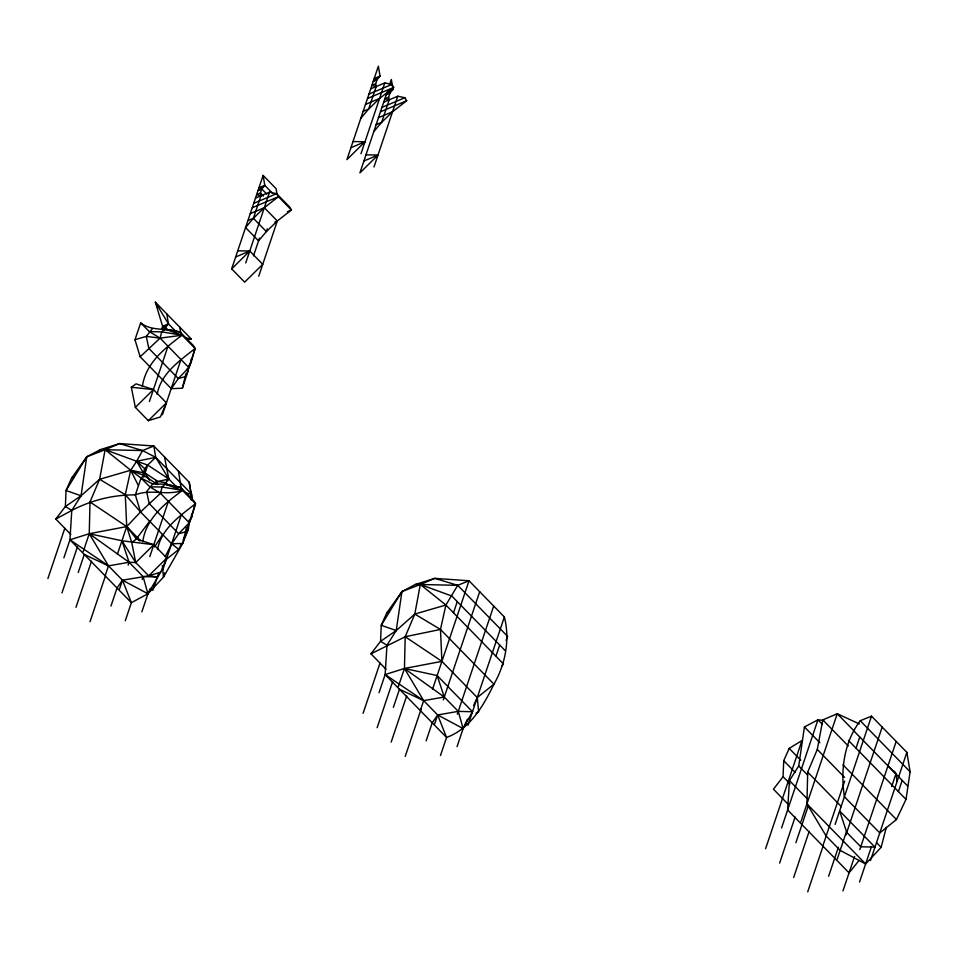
<?xml version="1.0" encoding="UTF-8"?>
<svg xmlns="http://www.w3.org/2000/svg" width="958" height="958" viewBox="0 0 958 958"><rect width="100%" height="100%" fill="white"/><g stroke="black" fill="none" stroke-linecap="round" stroke-linejoin="round"><path stroke-width="1.44" d="M83.178 551.784L89.25 533.714L90.004 501.98L99.608 479.299L105.117 449.721L119.57 443.578L153.831 445.997L189.193 482.197L192.283 500.363M398.36 686.551L404.444 668.48L405.198 636.747L414.802 614.066L420.299 584.488L434.764 578.357L469.013 580.776L504.375 616.976C510.135 639.609 505.453 664.086 493.945 684.18C483.383 705.759 470.39 728.691 446.56 737.456L440.476 755.527M886.318 827.353L881.132 847.327L865.625 863.948L840.154 850.357L826.155 836.023L806.935 803.87L807.69 772.136L817.294 749.467L822.79 719.889L837.256 713.746L859.362 723.937M788.506 804.624L773.453 789.212L783.057 776.699L783.728 760.676L789.2 748.402L801.978 740.534L765.586 848.728M63.863 557.867L69.946 539.797L71.778 510.446L81.047 495.777L99.608 479.299L130.719 470.246L143.329 472.773L143.88 475.503L157.567 484.544M379.057 692.646L385.128 674.576L386.972 645.213L396.229 630.556L414.802 614.066L445.913 605.025L457.72 585.326L469.013 580.776L432.621 688.982M823.7 720.356L817.94 719.841L804.433 726.942L798.721 765.945L789.464 780.602L787.62 809.965L849.051 872.846L859.17 860.296M191.169 499.896L191.612 494.112L155.711 457.361L142.538 450.559L119.57 443.578L100.267 449.673L86.747 456.786L71.527 478.234L66.042 490.508L65.383 506.531L55.768 519.044L70.832 534.456M191.157 498.411L191.612 494.112L186.02 493.083M189.456 519.835L188.331 529.211L182.75 543.414L163.459 577.159L147.939 593.78L131.378 602.678L125.294 620.748M906.005 799.379L910.1 771.777L906.867 752.365L871.505 716.165L860.224 720.715C843.89 742.582 840.382 770.088 844.405 796.757L879.767 832.945L896.437 819.569L906.005 799.379L848.405 740.414M185.888 373.764L182.367 388.241L171.314 388.661L140.155 356.771L134.97 339.719L140.682 322.918C152.298 331.863 167.147 327.456 180.308 332.198L193.3 345.491L195.109 348.496L191.229 362.064L185.553 376.59L178.32 378.566L171.314 388.661M186.451 527.523L182.75 543.414L171.698 543.833L140.539 511.943L125.282 494.663L99.608 479.299M165.291 556.466L171.698 543.833L178.703 533.738L185.936 531.762L191.612 517.248L195.492 503.669L182.499 490.376C166.812 496.136 150.49 488.544 135.353 494.903C113.475 494.651 91.166 500.22 71.778 510.446L65.383 506.531L81.047 495.777L86.747 456.786L105.117 449.721L142.538 450.559L153.831 445.997L155.711 457.361L168.836 479.024L176.823 487.203M386.014 669.235L370.962 653.823L380.566 641.309L396.229 630.556L401.941 591.553L415.449 584.44L434.764 578.357L457.72 585.326L507.608 636.387L506.075 640.447M476.03 713.135L478.641 711.938L477.264 697.556L441.901 661.355L440.464 629.442L445.913 605.025L420.299 584.488L415.449 584.44M164.572 572.872L163.459 577.159L162.357 565.663M185.96 534.289L188.379 526.529L188.331 529.211L183.218 539.977M142.538 450.559L136.647 461.253L143.329 472.773L143.784 477.156L147.688 465.049L155.711 457.361L136.647 461.253L105.117 449.721L100.267 449.673L98.494 451.972M105.117 449.721L130.719 470.246L143.88 475.503L141.065 478.09L135.353 494.903L140.539 511.943L126.719 526.589L117.427 554.203M152.753 483.946L146.658 491.562L149.185 503.537L178.703 533.738L189.253 522.769L195.492 503.669L193.684 500.663L180.691 487.371L165.087 484.185L152.753 483.946L141.065 478.09L130.719 470.246L136.647 461.253L147.688 465.049L168.836 479.024L165.842 482.676L157.842 481.467L145.149 473.084L144.694 468.701L136.647 461.253M47.9 578.572L64.809 528.301M61.947 592.942L77.442 546.862M78.209 572.549L84.28 554.478L108.482 565.855L122.48 580.189L147.939 593.78L141.868 611.851M142.347 386.577C145.628 363.31 164.477 348.341 182.116 335.204L180.308 332.198L164.704 329.001L161.722 331.863L160.106 338.15L140.155 356.771M166.788 313.913L168.452 323.852L165.459 327.504L161.686 329.085L162.621 326.307L155.328 302.177L191.229 338.928L186.966 339.108M164.537 330.223L165.459 327.504L167.458 329.552M75.981 607.312L91.489 561.244M149.424 401.45L167.997 346.221M157.172 394.397C160.812 373.428 179.613 360.867 195.109 348.496L182.116 335.204L164.704 329.001M105.524 574.656L108.482 565.855L89.25 533.714L69.946 539.797L131.378 602.678L122.48 580.189L148.718 575.842L160.728 572.142L166.8 558.011L153.807 544.719L136.467 539.019L126.719 526.589L90.004 501.98M90.028 621.694L105.524 575.614M162.405 414.742L180.99 359.513M143.329 472.773L144.694 468.701L147.688 465.049M110.96 606.067L117.032 588.008L122.48 580.189L119.522 588.978M128.109 565.136L129.079 562.262L121.953 540.767L89.25 533.714L129.079 562.262L143.077 576.584L147.939 593.78L160.728 572.142M156.92 484.185L157.842 481.467L168.836 479.024L164.513 456.93M237.74 250.792L249.751 251.032L262.731 264.324L244.649 282.155L231.668 268.863L263.115 175.398L276.096 188.69L277.042 194.366M142.73 541.749C146.011 518.482 164.86 503.513 182.499 490.376L180.691 487.371L165.087 484.185L162.106 487.035L160.489 493.322L140.539 511.943M255.475 198.102L269.545 192.175L276.634 193.684L289.615 206.976L291.424 209.982L277.305 220.999L266.372 231.597L258.552 240.853L245.559 227.561L253.391 218.304L260.959 195.791L260.408 193.061L261.774 188.989L264.767 185.337L263.115 175.398M245.739 262.935L269.545 192.175M142.107 579.47L143.077 576.584L157.316 576.967L148.718 575.842L135.725 562.55L121.953 540.767L153.807 544.719L135.725 562.55L129.079 562.262L108.482 565.855L69.946 539.797M149.807 556.622L168.38 501.405M253.487 255.882L259.486 238.075M157.555 549.581C161.195 528.612 179.996 516.039 195.492 503.669L194.187 506.219M267.318 228.806L266.372 231.597L253.391 218.304L247.894 220.615M152.789 590.403L158.262 574.129M258.732 276.227L277.305 220.999L264.324 207.706L250.242 213.634M162.788 569.914L181.373 514.697M360.819 118.301L368.638 109.044L376.219 86.531L375.656 83.813L377.033 79.73L380.027 76.077L378.362 66.15L346.916 159.615L364.998 141.772L352.999 141.544M360.986 153.687L384.793 82.927L391.882 84.436L393.69 87.441L379.572 98.458L368.638 109.044L363.154 111.368M389.499 84.939L391.343 79.442L393.008 89.369L390.014 93.022L388.649 97.105L389.199 99.824L381.631 122.337L373.8 131.593M373.979 166.979L397.786 96.219L404.875 97.728L406.683 100.734L392.552 111.751L381.631 122.337L376.135 124.66M363.082 713.339L380.003 663.08M377.129 727.721L392.624 681.641M393.391 707.327L399.474 689.257L423.664 700.633L437.662 714.955L463.133 728.559L457.05 746.629M391.175 742.091L406.671 696.011M420.706 709.423L423.664 700.633L404.444 668.48L385.128 674.576L446.56 737.456L437.662 714.955L458.271 711.363L472.498 711.746L463.133 728.559L458.271 711.363L444.261 697.029L404.444 668.48L441.901 661.355L405.198 636.747L370.962 653.823M405.21 756.461L421.185 708.992M453.505 612.797L457.277 601.6M426.142 740.845L432.226 722.775L437.662 714.955L434.704 723.757M443.303 699.915L479.695 591.709M457.301 714.237L493.693 606.043M467.983 725.17L504.375 616.976M495.909 656.206L499.681 645.009M781.548 828.035L817.94 719.841L822.036 724.032M779.62 863.11L795.128 817.03M800.852 821.94L837.256 713.746L854.524 731.421M795.882 842.717L808.396 805.51M793.667 877.48L809.163 831.4M823.197 844.812L844.645 781.069M807.702 891.85L823.209 845.782M855.997 748.198L859.769 736.989M835.113 824.371L871.505 716.165M828.634 876.235L838.394 847.231M837.196 859.146L846.441 831.676M845.794 835.304L882.186 727.098M842.968 890.916L854.572 856.44M859.793 849.626L896.185 741.432M859.542 882.019L871.493 846.489M891.659 786.566L895.946 773.813L894.509 771.226M870.475 860.559L906.867 752.365M898.412 791.607L902.173 780.399M182.367 388.241L187.996 371.357L187.457 368.77M166.417 402.839L160.345 416.958L148.334 420.67L135.341 407.378L131.342 387.272L136.084 383.847L153.424 389.547L166.417 402.839L148.334 420.67M457.72 585.326L420.299 584.488L401.941 591.553L386.709 613.012L381.236 625.287L380.566 641.309L386.972 645.213M147.939 593.78L150.394 588.392M463.133 728.559L467.432 719.123M473.575 705.639L477.264 697.556L493.945 684.18L440.464 629.442L414.802 614.066M165.423 560.107L178.763 549.401L181.313 544.024M193.803 351.047L195.109 348.496L188.87 367.585L178.32 378.566L148.801 348.353L146.275 336.378L152.37 328.774M86.747 456.786L66.042 490.508L81.047 495.777M401.941 591.553L381.236 625.287L396.229 630.556M188.822 365.8L191.229 362.064L191.217 359.106M154.609 546.898L162.609 534.54M189.205 520.972L191.612 517.248L191.6 514.278M149.628 521.248L137.401 537.522L139.605 541.007M501.693 666.217L503.513 663.99L445.913 605.025M231.668 268.863L249.751 251.032L235.668 256.96M365.98 154.837L377.979 155.064L359.909 172.907L387.176 91.824L393.008 89.369L386.242 94.614L390.014 93.022M135.341 407.378L153.424 389.547L131.342 387.272M148.718 575.842L166.8 558.011M253.391 218.304L264.324 207.706L278.443 196.689L276.634 193.684L253.714 203.336M187.229 368.878L188.87 367.585L160.106 338.15L149.388 331.624L140.682 322.918M272.767 193.516L264.767 185.337L258.001 190.582L261.774 188.989L266.767 194.103M161.686 329.085L168.452 323.852L155.328 302.177M166.572 480.772L168.836 479.024M135.725 562.55L131.725 542.444L136.467 539.019M71.527 478.234L73.85 476.809M386.709 613.012L389.032 611.575M55.768 519.044L71.778 510.446M374.195 78.532L380.027 76.077L373.261 81.322L377.033 79.73M375.656 83.813L371.884 85.394L376.219 86.531M370.722 88.855L384.793 82.927M368.962 94.088L391.882 84.436M367.489 98.482L393.69 87.441M365.501 104.386L379.572 98.458M388.649 97.105L384.876 98.686L389.199 99.824M383.715 102.147L397.786 96.219M381.943 107.38L404.875 97.728M380.47 111.775L406.683 100.734M378.482 117.678L392.552 111.751M350.927 147.7L364.998 141.772M258.947 187.792L264.767 185.337M252.229 207.73L278.443 196.689L291.424 209.982L287.376 211.694M363.908 160.992L377.979 155.064M274.85 222.04L277.305 220.999M162.621 326.307L168.452 323.852L176.44 332.031M134.97 339.719L146.275 336.378L160.106 338.15L182.116 335.204L161.722 331.863L149.388 331.624M405.198 636.747L440.464 629.442M89.25 533.714L126.719 526.589L140.407 540.587M141.065 478.09L149.771 486.808L162.106 487.035L182.499 490.376L165.087 484.185M185.636 337.911L191.229 338.928M404.444 668.48L437.135 675.546L472.498 711.746M260.959 195.791L256.636 194.654L260.408 193.061L263.402 196.127M420.299 584.488L451.829 596.032L505.117 650.578M149.771 486.808L160.489 493.322L189.253 522.769M385.128 674.576L423.664 700.633L444.261 697.029L437.135 675.546M171.698 543.833L178.763 549.401M860.224 720.715L910.1 771.777M887.815 765.502L895.946 773.813L897.107 781.177M854.32 731.421L907.621 785.979M822.79 719.889L848.261 745.959M842.968 764.831L896.437 819.569M804.433 726.942L819.868 742.749M817.294 749.467L844.525 777.345M789.2 748.402L800.756 760.221M807.69 772.136L841.411 806.66M876.522 842.597L881.132 847.327M798.721 765.945L807.63 775.058M783.728 760.676L795.272 772.495M789.464 780.602L806.708 798.254M783.057 776.699L790.087 783.895M806.935 803.87L865.625 863.948M165.842 482.676L167.842 484.724M145.149 473.084L149.412 480.174M138.359 485.574L130.719 470.246L125.282 494.663L126.719 526.589L131.725 542.444M179.781 327.205L180.954 334.306M181.337 489.478L178.511 471.264M189.193 482.197L191.959 498.843M155.723 480.078L156.286 484.173M874.989 847.135L860.763 846.752L846.764 832.418L839.627 810.935L874.989 847.135"/></g></svg>
